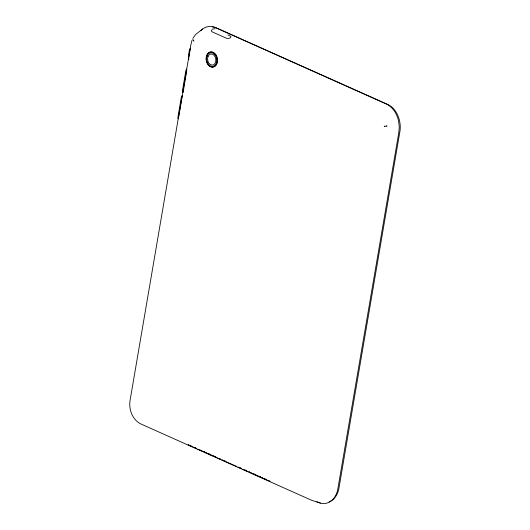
<?xml version="1.0" encoding="UTF-8"?>
<svg xmlns="http://www.w3.org/2000/svg" width="530" height="530" viewBox="0 0 530 530"><rect width="100%" height="100%" fill="white"/><g stroke="black" fill="none" stroke-linecap="round" stroke-linejoin="round"><path stroke-width="0.79" d="M178.405 118.581L182.035 97.354M189.939 50.701L188.667 58.108L188.872 59.367M191.986 40.353L190.8 45.169L130.228 399.534C128.326 408.769 132.162 419.813 141.02 424.033L311.806 500.366L320.491 503.122M190.124 50.025L190.502 49.138M186.838 70.02L183.108 92.405M192.887 38.346L195.643 34.463L202.725 28.951M182.274 96.732L182.572 96.208M194 41.174L193.423 40.499M212 29.786L211.198 30.826L212.007 31.773L226.27 38.147C227.787 38.697 230.318 38.591 230.954 36.848L230.603 36.179L227.893 34.894M212.404 29.104L215.134 28.726M386.589 126.067L387.105 126.021L385.131 126.18M255.765 474.94L253.651 474.125L254.645 474.416M265.212 479.239L266.245 479.749M213.325 456.052L214.491 456.456M215.385 456.661L215.491 456.814M222.401 459.941L221.838 459.848L222.229 460.08M256.05 475.145L256.659 475.344M189.687 445.485L189.978 445.485M191.979 446.512L192.271 446.512M195.365 447.969L194.914 447.85L195.265 448.055M202.235 451.043L201.771 450.931L202.135 451.123M205.931 452.719L204.063 451.958L204.779 452.15M212.802 455.787L212.073 455.535M215.77 457.118L216.498 457.37M240.381 468.089L239.931 467.964L240.275 468.175M247.252 471.157L246.801 471.037L247.146 471.243M250.942 472.839L249.093 472.058L249.789 472.27M257.812 475.907L257.083 475.655M258.494 476.212L259.501 476.569M260.786 477.232L261.515 477.49M266.769 479.935L267.054 479.935M269.055 480.962L269.346 480.962M188.494 444.902L189.561 445.299M200.194 450.102L199.499 449.897L201.142 450.606M207.064 453.176L206.369 452.964L206.945 453.276M208.012 453.673L207.21 453.382M211.649 455.224L210.933 455.025L211.795 455.429M214.498 456.29L213.974 456.105M216.922 457.682L217.273 457.688M219.215 458.708L219.93 458.9L219.566 458.708M236.148 466.195L236.691 466.387M239.282 467.652L237.99 467.149M245.211 470.223L244.496 470.031L246.152 470.726M252.081 473.29L251.366 473.098L251.962 473.389M253.022 473.793L252.505 473.608M259.508 476.41L258.985 476.225M259.647 476.781L260.363 476.974L259.998 476.781M261.939 477.802L262.635 478.014L262.29 477.802M263.284 478.325L263.801 478.51M264.225 478.828L264.94 479.021L264.576 478.828M265.57 479.352L266.371 479.643M189.442 445.399L188.21 444.895M191.038 446.008L191.588 446.22M191.734 446.426L190.681 446.008M196.312 448.473L195.497 448.155M198.604 449.493L197.789 449.182M203.182 451.54L202.632 451.335M209.668 454.157L209.118 453.952M209.628 454.296L208.641 454.005L209.502 454.402M209.781 454.515L210.662 454.806L210.172 454.515M238.341 467.149L239.388 467.566M241.322 468.593L240.507 468.275M243.615 469.613L242.8 469.295M248.192 471.66L247.643 471.455M254.678 474.277L254.128 474.065M193.748 447.346L192.973 447.028M195.888 448.155L196.431 448.373M200.472 450.202L201.241 450.52M204.812 452.01L204.269 451.792M235.552 465.976L222.633 460.272M240.905 468.275L241.441 468.493M245.244 470.083L244.701 469.865M245.483 470.322L246.258 470.64M249.829 472.131L249.285 471.912M259.375 476.675L258.289 476.212M261.661 477.702L260.581 477.232M268.531 480.77L267.763 480.458M195.371 447.81L194.874 447.598M205.329 452.362L205.826 452.567M207.621 453.382L208.111 453.594M224.607 460.729L225.19 460.961M216.373 457.476L215.564 457.118M218.665 458.496L217.982 458.205M240.388 467.924L239.891 467.718M250.339 472.475L251.021 472.773M252.631 473.502L253.128 473.707M256.805 475.549L255.997 475.185M263.675 478.617L262.993 478.325M270.161 481.233L269.478 480.942M190.528 445.65L190.111 445.465M212.464 455.535L212.881 455.727M214.749 456.562L215.352 456.853L213.219 456.052M220.301 458.96L219.758 458.708M255.188 474.635L255.725 474.887M257.474 475.655L257.891 475.841M265.318 479.08L264.775 478.828M316.808 501.678L318.311 502.354A22.386 16.271 80.1 0 0 337.59 490.376L398.712 133.156L399.275 127.392L398.659 121.43A22.379 16.271 80.1 0 0 386.397 104.052L215.445 27.646A22.379 16.271 80.1 0 0 200.969 30.502M260.502 476.934L260.137 476.735M216.664 56.167A7.652 5.565 80.1 0 1 212.795 67.105A7.652 5.565 80.1 0 1 206.448 56.849A7.652 5.565 80.1 0 1 215.346 54.04M215.723 54.517A7.652 5.565 80.1 0 1 216.386 55.59M212.603 26.95A21.67 15.754 80.1 0 1 216.863 28.07L387.781 104.463A21.67 15.754 80.1 0 1 399.66 121.284L400.104 124.166A21.67 15.754 80.1 0 1 399.713 132.666L339.127 487.11A21.67 15.754 80.1 0 1 329.077 501.87M193.397 40.591A5.042 2.657 32.2 0 1 192.84 39.187M190.515 48.203A2.358 0.901 -75.2 0 0 189.316 50.337L188.733 54.027A2.358 0.901 -75.2 0 0 189.488 55.206M183.194 92.041A2.358 0.901 -75.2 0 1 182.433 90.855L185.791 70.954A2.358 0.901 -75.2 0 1 186.719 69.019M182.678 95.48A2.358 0.901 -75.2 0 0 181.227 97.666L177.868 117.567A2.358 0.901 -75.2 0 0 178.378 118.806M384.714 126.365L384.283 126.226L384.714 126.365M207.17 55.69A6.969 5.068 80.1 0 0 211.934 66.449A6.969 5.068 80.1 0 0 216.048 56.498A6.969 5.068 80.1 0 0 207.17 55.69M206.72 55.312A7.652 5.565 80.1 0 0 211.954 67.124A7.652 5.565 80.1 0 0 216.472 56.2A7.652 5.565 80.1 0 0 206.72 55.312M208.045 56.438A5.625 4.088 80.1 0 0 211.894 65.117A5.625 4.088 80.1 0 0 215.213 57.088A5.625 4.088 80.1 0 0 208.045 56.438"/></g></svg>
